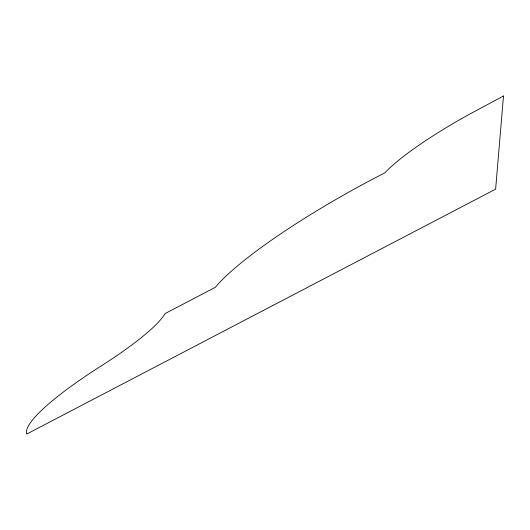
<?xml version="1.0" encoding="UTF-8"?>
<svg xmlns="http://www.w3.org/2000/svg" width="530" height="530" viewBox="0 0 530 530"><rect width="100%" height="100%" fill="white"/><g stroke="black" fill="none" stroke-linecap="round" stroke-linejoin="round"><path stroke-width="0.79" d="M503.5 95.996L495.623 189.15L26.818 434.004A152.998 26.308 -28.7 0 1 103.218 364.633A133.904 23.022 -28.7 0 0 165.029 313.588L215.253 287.353A189.422 32.568 -28.7 0 1 370.993 180.041L384.985 172.734A116.262 19.988 -28.7 0 1 472.641 112.519L503.5 95.996"/></g></svg>
